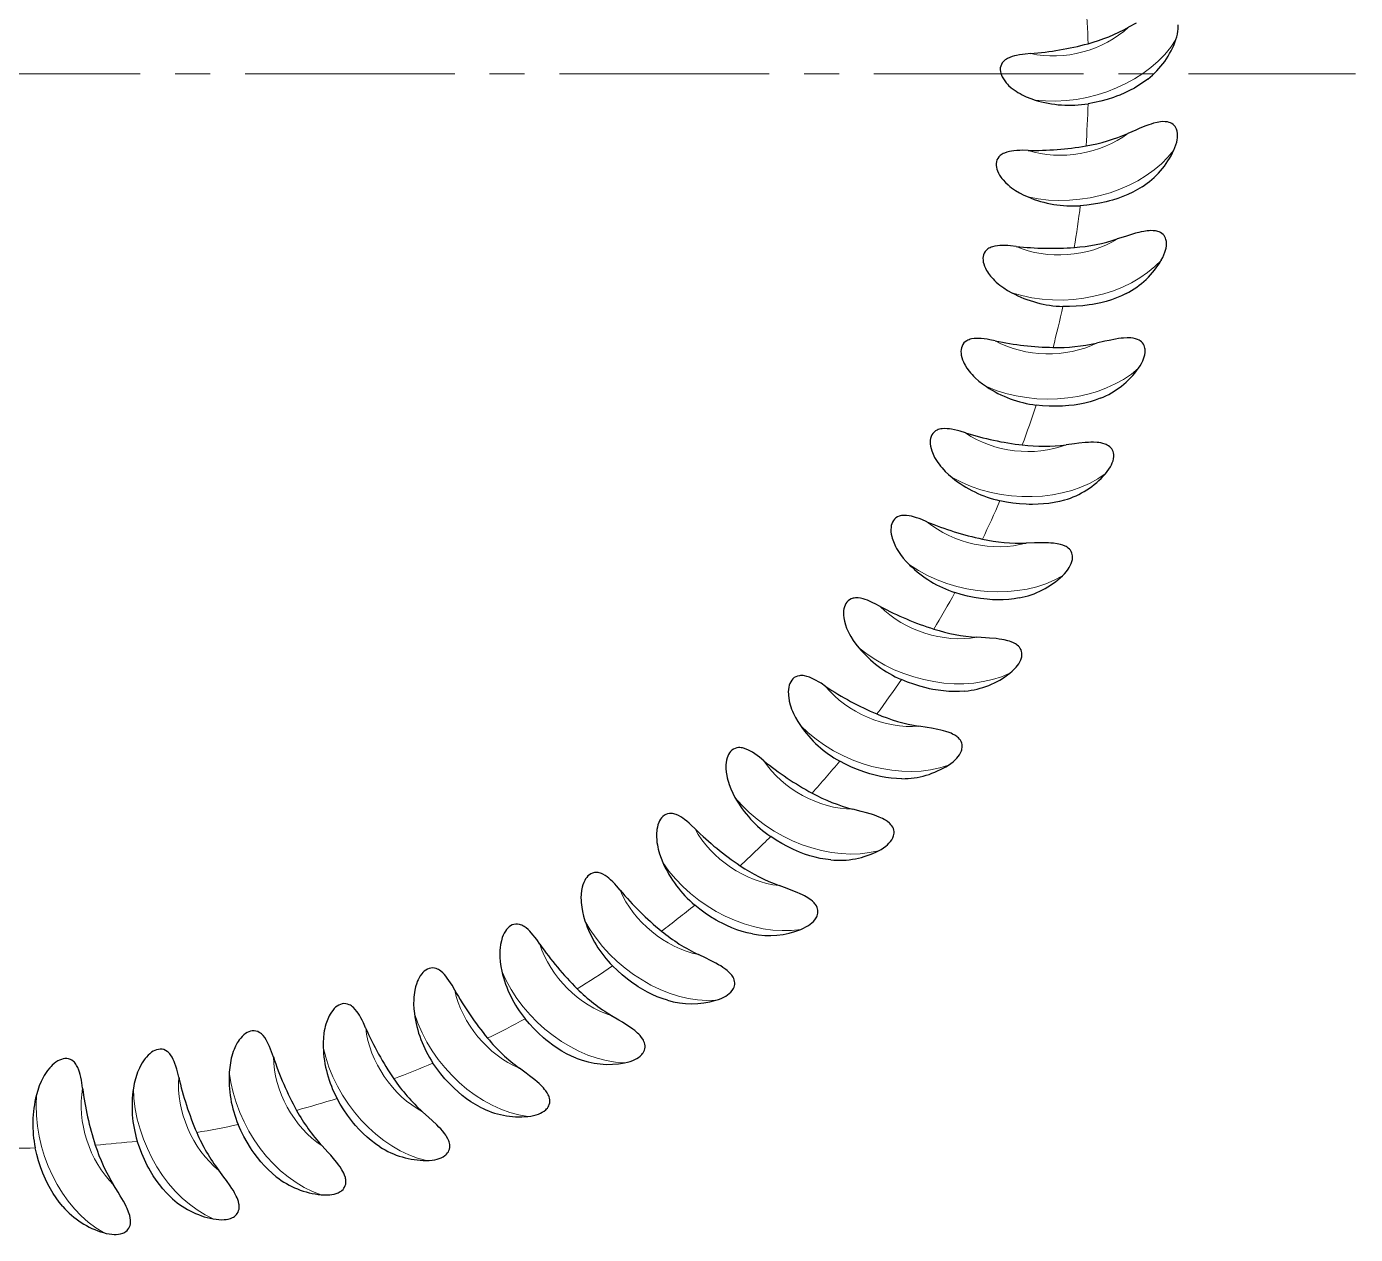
# Model space of a CAD drawing. Extents: x 89 to 609, y 11 to 440.
# Drawn here: x 575.68 to 608.96, y 213.76 to 244.01 of the extents above; entities that cross this region are included whole.
import ezdxf

# ---------------------------------------------------------------- set-up
doc = ezdxf.new("R2010")
doc.units = 0
doc.header["$LTSCALE"] = 7
doc.header["$MEASUREMENT"] = 0
doc.linetypes.add('CENTER2', pattern=[1.125, 0.75, -0.125, 0.125, -0.125])
doc.layers.add('1', color=1, linetype='CENTER2', lineweight=15)
doc.layers.add('8', color=252, linetype='CONTINUOUS', lineweight=15)

msp = doc.modelspace()

# ---------------------------------------------------------------- linework, layer by layer
at = {"layer": '1'}
msp.add_line((541.78, 242.826), (608.962, 242.826), dxfattribs=at)
at = {"layer": '8', "lineweight": 30}
for points in [[(603.468, 244.096), (603.282, 243.993)], [(604.465, 243.683), (604.487, 243.752), (604.504, 243.822), (604.517, 243.893), (604.523, 243.947), (604.525, 244.001), (604.522, 244.055)], [(600.83, 243.332), (600.691, 243.319), (600.622, 243.311), (600.55, 243.301), (600.477, 243.287), (600.423, 243.275), (600.369, 243.26), (600.307, 243.238), (600.248, 243.21), (600.22, 243.194), (600.194, 243.176), (600.17, 243.156), (600.147, 243.135), (600.118, 243.1), (600.095, 243.06), (600.078, 243.018), (600.069, 242.973), (600.067, 242.927), (600.071, 242.881), (600.082, 242.835), (600.097, 242.791), (600.116, 242.747), (600.145, 242.697), (600.178, 242.648), (600.215, 242.602), (600.245, 242.568), (600.276, 242.537), (600.343, 242.477), (600.415, 242.421), (600.462, 242.389), (600.51, 242.358), (600.562, 242.329), (600.614, 242.301), (600.72, 242.251), (600.829, 242.207), (600.941, 242.169)], [(603.76, 242.695), (603.653, 242.614), (603.541, 242.539), (603.425, 242.47), (603.306, 242.406), (603.183, 242.348), (603.058, 242.295), (602.981, 242.265), (602.904, 242.237), (602.747, 242.187), (602.588, 242.144), (602.428, 242.107), (602.265, 242.077)], [(604.415, 240.914), (604.443, 240.98), (604.467, 241.048), (604.486, 241.117), (604.497, 241.171), (604.504, 241.224), (604.507, 241.278), (604.505, 241.332), (604.496, 241.388), (604.489, 241.415), (604.48, 241.44), (604.465, 241.473), (604.446, 241.503), (604.424, 241.53), (604.396, 241.557), (604.364, 241.58), (604.33, 241.597), (604.295, 241.61), (604.258, 241.62), (604.229, 241.624), (604.201, 241.627), (604.142, 241.628), (604.084, 241.624), (604.039, 241.617), (603.994, 241.609), (603.906, 241.587), (603.845, 241.569), (603.784, 241.549), (603.709, 241.521), (603.559, 241.461), (603.461, 241.419), (603.266, 241.335)], [(600.763, 240.909), (600.624, 240.91), (600.554, 240.909), (600.481, 240.905), (600.408, 240.899), (600.352, 240.891), (600.297, 240.881), (600.233, 240.865), (600.172, 240.843), (600.143, 240.83), (600.115, 240.815), (600.089, 240.798), (600.064, 240.778), (600.032, 240.746), (600.005, 240.709), (599.984, 240.668), (599.971, 240.625), (599.965, 240.579), (599.965, 240.533), (599.971, 240.486), (599.982, 240.441), (599.997, 240.396), (600.02, 240.342), (600.049, 240.291), (600.081, 240.241), (600.108, 240.205), (600.136, 240.17), (600.197, 240.104), (600.263, 240.043), (600.307, 240.006), (600.352, 239.971), (600.4, 239.936), (600.449, 239.904), (600.55, 239.844), (600.655, 239.79), (600.763, 239.742)], [(603.619, 239.997), (603.505, 239.927), (603.386, 239.863), (603.264, 239.805), (603.139, 239.753), (603.012, 239.706), (602.882, 239.665), (602.803, 239.643), (602.723, 239.623), (602.563, 239.588), (602.4, 239.56), (602.237, 239.538), (602.072, 239.524)], [(604.101, 238.161), (604.136, 238.225), (604.166, 238.29), (604.192, 238.357), (604.208, 238.409), (604.22, 238.462), (604.228, 238.516), (604.231, 238.569), (604.227, 238.626), (604.223, 238.653), (604.216, 238.68), (604.204, 238.714), (604.189, 238.745), (604.17, 238.775), (604.144, 238.804), (604.114, 238.829), (604.082, 238.85), (604.048, 238.866), (604.012, 238.879), (603.985, 238.886), (603.956, 238.892), (603.898, 238.898), (603.839, 238.9), (603.794, 238.898), (603.749, 238.894), (603.659, 238.88), (603.596, 238.868), (603.534, 238.853), (603.457, 238.833), (603.301, 238.787), (603.2, 238.755), (602.998, 238.69)], [(600.466, 238.504), (600.327, 238.518), (600.257, 238.524), (600.185, 238.527), (600.111, 238.528), (600.055, 238.526), (599.999, 238.521), (599.934, 238.511), (599.871, 238.495), (599.841, 238.484), (599.811, 238.472), (599.784, 238.457), (599.758, 238.44), (599.722, 238.411), (599.692, 238.377), (599.668, 238.338), (599.65, 238.296), (599.64, 238.252), (599.635, 238.206), (599.637, 238.159), (599.643, 238.112), (599.654, 238.066), (599.673, 238.01), (599.696, 237.956), (599.724, 237.904), (599.747, 237.866), (599.771, 237.828), (599.826, 237.757), (599.886, 237.689), (599.926, 237.648), (599.968, 237.609), (600.012, 237.57), (600.058, 237.533), (600.153, 237.464), (600.252, 237.4), (600.354, 237.342)], [(603.222, 237.324), (603.102, 237.266), (602.978, 237.213), (602.851, 237.167), (602.721, 237.127), (602.59, 237.093), (602.457, 237.065), (602.376, 237.05), (602.295, 237.037), (602.132, 237.018), (601.967, 237.005), (601.802, 237), (601.637, 237.001)], [(599.941, 236.139), (599.805, 236.166), (599.736, 236.177), (599.664, 236.188), (599.59, 236.195), (599.534, 236.199), (599.478, 236.199), (599.413, 236.195), (599.349, 236.186), (599.317, 236.178), (599.287, 236.168), (599.258, 236.156), (599.23, 236.142), (599.192, 236.117), (599.159, 236.085), (599.131, 236.049), (599.11, 236.009), (599.095, 235.965), (599.086, 235.92), (599.083, 235.873), (599.085, 235.826), (599.092, 235.779), (599.105, 235.722), (599.123, 235.666), (599.145, 235.611), (599.165, 235.571), (599.186, 235.532), (599.233, 235.455), (599.286, 235.382), (599.322, 235.338), (599.36, 235.295), (599.401, 235.252), (599.443, 235.21), (599.531, 235.132), (599.623, 235.06), (599.72, 234.992)], [(603.528, 235.452), (603.568, 235.511), (603.605, 235.573), (603.637, 235.638), (603.658, 235.688), (603.675, 235.74), (603.688, 235.792), (603.695, 235.845), (603.697, 235.902), (603.695, 235.929), (603.691, 235.957), (603.683, 235.992), (603.67, 236.025), (603.654, 236.055), (603.631, 236.087), (603.604, 236.115), (603.574, 236.139), (603.542, 236.158), (603.507, 236.174), (603.48, 236.184), (603.453, 236.193), (603.396, 236.205), (603.337, 236.211), (603.292, 236.214), (603.247, 236.214), (603.156, 236.209), (603.092, 236.203), (603.029, 236.194), (602.95, 236.182), (602.791, 236.151), (602.687, 236.128), (602.48, 236.082)], [(602.573, 234.702), (602.447, 234.655), (602.319, 234.615), (602.188, 234.581), (602.056, 234.553), (601.922, 234.532), (601.786, 234.516), (601.705, 234.509), (601.623, 234.504), (601.458, 234.5), (601.293, 234.503), (601.129, 234.513), (600.965, 234.53)], [(599.194, 233.833), (599.061, 233.873), (598.993, 233.891), (598.923, 233.909), (598.85, 233.923), (598.795, 233.932), (598.739, 233.938), (598.674, 233.94), (598.609, 233.936), (598.577, 233.932), (598.546, 233.925), (598.516, 233.916), (598.487, 233.904), (598.447, 233.882), (598.41, 233.855), (598.379, 233.821), (598.354, 233.783), (598.335, 233.741), (598.322, 233.697), (598.315, 233.651), (598.312, 233.604), (598.314, 233.556), (598.322, 233.498), (598.335, 233.441), (598.352, 233.384), (598.367, 233.342), (598.385, 233.301), (598.424, 233.22), (598.47, 233.142), (598.502, 233.095), (598.536, 233.048), (598.572, 233.002), (598.61, 232.957), (598.69, 232.871), (598.775, 232.79), (598.865, 232.713)], [(602.699, 232.808), (602.745, 232.864), (602.787, 232.922), (602.826, 232.984), (602.851, 233.032), (602.873, 233.081), (602.891, 233.132), (602.904, 233.184), (602.911, 233.24), (602.911, 233.268), (602.91, 233.296), (602.905, 233.331), (602.896, 233.365), (602.882, 233.398), (602.863, 233.432), (602.838, 233.462), (602.811, 233.488), (602.78, 233.511), (602.748, 233.53), (602.722, 233.542), (602.695, 233.553), (602.639, 233.571), (602.582, 233.583), (602.537, 233.589), (602.492, 233.594), (602.401, 233.598), (602.337, 233.598), (602.273, 233.595), (602.193, 233.59), (602.032, 233.575), (601.927, 233.562), (601.716, 233.536)], [(601.678, 232.153), (601.548, 232.118), (601.416, 232.09), (601.283, 232.069), (601.149, 232.054), (601.013, 232.045), (600.877, 232.043), (600.795, 232.044), (600.713, 232.046), (600.549, 232.058), (600.385, 232.077), (600.222, 232.103), (600.06, 232.135)], [(598.231, 231.609), (598.102, 231.662), (598.037, 231.686), (597.968, 231.71), (597.898, 231.732), (597.844, 231.745), (597.788, 231.757), (597.723, 231.765), (597.659, 231.768), (597.626, 231.766), (597.595, 231.762), (597.564, 231.756), (597.534, 231.748), (597.492, 231.73), (597.453, 231.705), (597.419, 231.675), (597.391, 231.639), (597.368, 231.6), (597.351, 231.557), (597.339, 231.511), (597.332, 231.465), (597.329, 231.417), (597.331, 231.359), (597.339, 231.3), (597.35, 231.242), (597.362, 231.199), (597.375, 231.156), (597.407, 231.072), (597.445, 230.99), (597.472, 230.94), (597.501, 230.891), (597.533, 230.841), (597.567, 230.792), (597.638, 230.699), (597.715, 230.61), (597.797, 230.526)], [(601.623, 230.256), (601.674, 230.307), (601.722, 230.361), (601.766, 230.419), (601.795, 230.464), (601.822, 230.511), (601.845, 230.56), (601.862, 230.611), (601.875, 230.666), (601.878, 230.694), (601.879, 230.721), (601.878, 230.757), (601.872, 230.792), (601.861, 230.825), (601.845, 230.861), (601.824, 230.893), (601.799, 230.922), (601.771, 230.947), (601.74, 230.97), (601.715, 230.985), (601.69, 230.998), (601.636, 231.02), (601.58, 231.038), (601.536, 231.049), (601.492, 231.058), (601.401, 231.07), (601.338, 231.076), (601.274, 231.08), (601.194, 231.082), (601.032, 231.082), (600.926, 231.08), (600.713, 231.074)], [(597.062, 229.487), (596.938, 229.552), (596.875, 229.582), (596.809, 229.613), (596.741, 229.641), (596.688, 229.659), (596.635, 229.676), (596.571, 229.691), (596.506, 229.699), (596.474, 229.701), (596.442, 229.7), (596.411, 229.697), (596.381, 229.691), (596.337, 229.677), (596.296, 229.656), (596.259, 229.63), (596.228, 229.597), (596.201, 229.559), (596.18, 229.518), (596.164, 229.474), (596.152, 229.428), (596.145, 229.382), (596.142, 229.323), (596.144, 229.265), (596.15, 229.206), (596.157, 229.162), (596.166, 229.118), (596.19, 229.031), (596.22, 228.946), (596.242, 228.893), (596.267, 228.841), (596.293, 228.789), (596.322, 228.737), (596.384, 228.637), (596.453, 228.542), (596.526, 228.45)], [(600.544, 229.7), (600.412, 229.678), (600.278, 229.663), (600.143, 229.655), (600.008, 229.653), (599.872, 229.657), (599.736, 229.667), (599.655, 229.676), (599.573, 229.686), (599.411, 229.713), (599.25, 229.748), (599.09, 229.789), (598.932, 229.837)], [(600.31, 227.818), (600.365, 227.863), (600.418, 227.913), (600.467, 227.966), (600.501, 228.008), (600.532, 228.053), (600.559, 228.099), (600.581, 228.148), (600.599, 228.202), (600.605, 228.229), (600.609, 228.256), (600.61, 228.292), (600.608, 228.327), (600.601, 228.361), (600.588, 228.398), (600.57, 228.433), (600.548, 228.464), (600.522, 228.492), (600.494, 228.517), (600.47, 228.534), (600.446, 228.55), (600.395, 228.577), (600.341, 228.6), (600.298, 228.615), (600.255, 228.628), (600.166, 228.649), (600.103, 228.661), (600.04, 228.671), (599.961, 228.681), (599.8, 228.696), (599.694, 228.704), (599.482, 228.718)], [(595.695, 227.486), (595.579, 227.562), (595.519, 227.598), (595.456, 227.635), (595.391, 227.669), (595.34, 227.693), (595.288, 227.714), (595.226, 227.735), (595.163, 227.75), (595.131, 227.754), (595.099, 227.756), (595.068, 227.756), (595.037, 227.753), (594.992, 227.744), (594.949, 227.727), (594.91, 227.704), (594.875, 227.674), (594.846, 227.639), (594.821, 227.601), (594.8, 227.558), (594.785, 227.514), (594.773, 227.468), (594.764, 227.41), (594.76, 227.351), (594.761, 227.292), (594.764, 227.248), (594.769, 227.203), (594.784, 227.114), (594.806, 227.027), (594.823, 226.972), (594.843, 226.918), (594.864, 226.863), (594.888, 226.809), (594.94, 226.704), (594.999, 226.602), (595.064, 226.504)], [(599.182, 227.367), (599.048, 227.357), (598.914, 227.355), (598.779, 227.359), (598.644, 227.37), (598.509, 227.387), (598.375, 227.41), (598.295, 227.427), (598.215, 227.445), (598.056, 227.488), (597.899, 227.537), (597.743, 227.593), (597.591, 227.656)], [(598.77, 225.515), (598.829, 225.555), (598.887, 225.6), (598.94, 225.648), (598.978, 225.687), (599.013, 225.728), (599.045, 225.772), (599.072, 225.818), (599.094, 225.87), (599.103, 225.896), (599.109, 225.923), (599.114, 225.959), (599.115, 225.994), (599.111, 226.029), (599.102, 226.067), (599.087, 226.103), (599.069, 226.135), (599.046, 226.166), (599.02, 226.194), (598.998, 226.213), (598.976, 226.231), (598.927, 226.263), (598.875, 226.291), (598.834, 226.31), (598.792, 226.327), (598.706, 226.357), (598.645, 226.374), (598.583, 226.39), (598.505, 226.407), (598.346, 226.438), (598.241, 226.456), (598.031, 226.49)], [(594.145, 225.623), (594.036, 225.71), (593.98, 225.752), (593.921, 225.794), (593.859, 225.835), (593.811, 225.863), (593.762, 225.889), (593.702, 225.916), (593.64, 225.937), (593.609, 225.944), (593.577, 225.949), (593.546, 225.952), (593.515, 225.952), (593.469, 225.947), (593.426, 225.934), (593.384, 225.915), (593.347, 225.889), (593.314, 225.857), (593.285, 225.821), (593.261, 225.781), (593.241, 225.738), (593.225, 225.693), (593.211, 225.636), (593.201, 225.578), (593.196, 225.519), (593.195, 225.475), (593.196, 225.43), (593.203, 225.34), (593.216, 225.251), (593.228, 225.195), (593.242, 225.139), (593.259, 225.083), (593.277, 225.026), (593.319, 224.917), (593.368, 224.81), (593.423, 224.706)], [(597.605, 225.174), (597.471, 225.177), (597.337, 225.187), (597.203, 225.204), (597.07, 225.228), (596.937, 225.258), (596.805, 225.294), (596.727, 225.318), (596.649, 225.344), (596.495, 225.401), (596.343, 225.465), (596.194, 225.536), (596.048, 225.612)], [(592.425, 223.917), (592.325, 224.013), (592.273, 224.06), (592.218, 224.108), (592.16, 224.154), (592.115, 224.187), (592.068, 224.218), (592.011, 224.25), (591.952, 224.276), (591.921, 224.287), (591.89, 224.295), (591.86, 224.301), (591.829, 224.304), (591.783, 224.303), (591.738, 224.295), (591.695, 224.279), (591.655, 224.257), (591.619, 224.228), (591.588, 224.195), (591.56, 224.157), (591.536, 224.116), (591.516, 224.073), (591.496, 224.018), (591.481, 223.962), (591.47, 223.903), (591.465, 223.859), (591.461, 223.814), (591.46, 223.724), (591.465, 223.634), (591.471, 223.577), (591.48, 223.521), (591.491, 223.463), (591.504, 223.405), (591.536, 223.292), (591.574, 223.181), (591.619, 223.072)], [(597.018, 223.369), (597.082, 223.404), (597.143, 223.442), (597.201, 223.485), (597.242, 223.52), (597.281, 223.558), (597.316, 223.599), (597.348, 223.642), (597.375, 223.692), (597.386, 223.717), (597.395, 223.743), (597.404, 223.778), (597.408, 223.813), (597.407, 223.848), (597.402, 223.887), (597.39, 223.924), (597.375, 223.958), (597.355, 223.991), (597.331, 224.021), (597.312, 224.042), (597.291, 224.062), (597.246, 224.099), (597.197, 224.132), (597.158, 224.154), (597.118, 224.175), (597.035, 224.213), (596.976, 224.236), (596.915, 224.258), (596.839, 224.283), (596.684, 224.328), (596.581, 224.356), (596.376, 224.41)], [(595.826, 223.14), (595.693, 223.156), (595.56, 223.179), (595.429, 223.209), (595.298, 223.245), (595.169, 223.287), (595.042, 223.335), (594.966, 223.367), (594.891, 223.4), (594.743, 223.472), (594.598, 223.55), (594.456, 223.635), (594.318, 223.725)], [(590.55, 222.381), (590.46, 222.487), (590.413, 222.539), (590.362, 222.591), (590.309, 222.643), (590.268, 222.68), (590.224, 222.715), (590.17, 222.752), (590.114, 222.784), (590.084, 222.798), (590.054, 222.809), (590.024, 222.817), (589.994, 222.823), (589.948, 222.827), (589.902, 222.823), (589.858, 222.811), (589.817, 222.793), (589.778, 222.768), (589.743, 222.738), (589.712, 222.703), (589.684, 222.665), (589.66, 222.624), (589.635, 222.571), (589.615, 222.516), (589.599, 222.459), (589.589, 222.415), (589.581, 222.371), (589.571, 222.282), (589.568, 222.191), (589.569, 222.134), (589.572, 222.077), (589.577, 222.018), (589.585, 221.959), (589.605, 221.844), (589.633, 221.73), (589.668, 221.617)], [(595.071, 221.399), (595.137, 221.428), (595.201, 221.46), (595.263, 221.497), (595.308, 221.529), (595.35, 221.563), (595.389, 221.6), (595.424, 221.64), (595.457, 221.687), (595.47, 221.711), (595.481, 221.736), (595.493, 221.77), (595.5, 221.805), (595.503, 221.839), (595.501, 221.878), (595.494, 221.916), (595.481, 221.952), (595.465, 221.986), (595.444, 222.019), (595.427, 222.042), (595.408, 222.063), (595.367, 222.104), (595.321, 222.142), (595.285, 222.168), (595.247, 222.193), (595.167, 222.238), (595.111, 222.267), (595.053, 222.294), (594.979, 222.326), (594.829, 222.386), (594.73, 222.423), (594.53, 222.497)], [(593.862, 221.285), (593.731, 221.313), (593.601, 221.349), (593.473, 221.391), (593.347, 221.44), (593.222, 221.494), (593.1, 221.554), (593.028, 221.592), (592.956, 221.633), (592.815, 221.718), (592.679, 221.81), (592.545, 221.907), (592.416, 222.01)], [(588.538, 221.031), (588.458, 221.145), (588.416, 221.201), (588.371, 221.258), (588.323, 221.314), (588.285, 221.355), (588.245, 221.394), (588.195, 221.437), (588.142, 221.474), (588.114, 221.49), (588.085, 221.504), (588.056, 221.515), (588.026, 221.524), (587.981, 221.532), (587.935, 221.532), (587.89, 221.525), (587.847, 221.51), (587.806, 221.489), (587.769, 221.463), (587.734, 221.431), (587.703, 221.395), (587.675, 221.357), (587.645, 221.307), (587.62, 221.254), (587.598, 221.198), (587.584, 221.156), (587.573, 221.113), (587.554, 221.025), (587.542, 220.935), (587.538, 220.878), (587.535, 220.821), (587.535, 220.762), (587.537, 220.703), (587.547, 220.586), (587.563, 220.469), (587.587, 220.354)], [(592.945, 219.624), (593.013, 219.646), (593.081, 219.672), (593.146, 219.703), (593.193, 219.73), (593.238, 219.76), (593.281, 219.793), (593.32, 219.83), (593.356, 219.873), (593.372, 219.896), (593.386, 219.92), (593.4, 219.953), (593.411, 219.986), (593.417, 220.021), (593.419, 220.06), (593.415, 220.098), (593.406, 220.135), (593.393, 220.171), (593.376, 220.205), (593.361, 220.229), (593.344, 220.253), (593.306, 220.298), (593.265, 220.339), (593.231, 220.369), (593.195, 220.397), (593.121, 220.449), (593.067, 220.484), (593.012, 220.516), (592.942, 220.555), (592.798, 220.629), (592.702, 220.676), (592.511, 220.768)], [(586.407, 219.878), (586.338, 219.999), (586.301, 220.059), (586.262, 220.12), (586.22, 220.18), (586.186, 220.225), (586.149, 220.267), (586.104, 220.314), (586.054, 220.356), (586.028, 220.375), (586, 220.392), (585.973, 220.406), (585.944, 220.417), (585.9, 220.429), (585.854, 220.434), (585.809, 220.431), (585.764, 220.421), (585.722, 220.404), (585.682, 220.381), (585.644, 220.352), (585.61, 220.32), (585.579, 220.284), (585.544, 220.237), (585.514, 220.187), (585.487, 220.134), (585.469, 220.093), (585.453, 220.051), (585.426, 219.965), (585.406, 219.877), (585.396, 219.821), (585.388, 219.764), (585.383, 219.705), (585.379, 219.646), (585.377, 219.529), (585.383, 219.412), (585.395, 219.294)], [(591.731, 219.625), (591.603, 219.665), (591.477, 219.713), (591.354, 219.767), (591.233, 219.828), (591.114, 219.894), (590.998, 219.965), (590.929, 220.01), (590.862, 220.057), (590.73, 220.155), (590.602, 220.26), (590.479, 220.369), (590.361, 220.484)], [(584.175, 218.933), (584.118, 219.06), (584.088, 219.123), (584.054, 219.187), (584.018, 219.252), (583.988, 219.299), (583.956, 219.345), (583.915, 219.396), (583.87, 219.443), (583.845, 219.464), (583.82, 219.483), (583.793, 219.5), (583.766, 219.514), (583.723, 219.53), (583.678, 219.539), (583.632, 219.541), (583.587, 219.535), (583.543, 219.522), (583.501, 219.502), (583.461, 219.478), (583.424, 219.449), (583.39, 219.416), (583.351, 219.372), (583.316, 219.325), (583.284, 219.275), (583.263, 219.236), (583.243, 219.196), (583.208, 219.113), (583.179, 219.027), (583.164, 218.972), (583.151, 218.916), (583.139, 218.859), (583.13, 218.8), (583.117, 218.684), (583.112, 218.566), (583.113, 218.448)], [(589.451, 218.175), (589.328, 218.227), (589.207, 218.287), (589.09, 218.353), (588.975, 218.424), (588.863, 218.501), (588.754, 218.583), (588.69, 218.635), (588.627, 218.688), (588.505, 218.798), (588.388, 218.914), (588.276, 219.035), (588.169, 219.161)], [(590.66, 218.058), (590.73, 218.074), (590.799, 218.094), (590.867, 218.118), (590.917, 218.14), (590.965, 218.166), (591.01, 218.195), (591.052, 218.228), (591.093, 218.267), (591.111, 218.289), (591.127, 218.311), (591.144, 218.342), (591.158, 218.375), (591.168, 218.408), (591.173, 218.447), (591.173, 218.486), (591.168, 218.524), (591.158, 218.56), (591.144, 218.596), (591.131, 218.622), (591.117, 218.647), (591.084, 218.695), (591.046, 218.74), (591.015, 218.773), (590.982, 218.804), (590.913, 218.864), (590.863, 218.903), (590.811, 218.94), (590.745, 218.986), (590.609, 219.073), (590.518, 219.128), (590.336, 219.238)], [(581.864, 218.204), (581.819, 218.336), (581.795, 218.401), (581.768, 218.469), (581.738, 218.536), (581.713, 218.586), (581.685, 218.635), (581.649, 218.69), (581.609, 218.741), (581.586, 218.764), (581.563, 218.786), (581.538, 218.805), (581.512, 218.821), (581.471, 218.842), (581.427, 218.855), (581.382, 218.861), (581.336, 218.859), (581.291, 218.85), (581.247, 218.835), (581.205, 218.814), (581.165, 218.789), (581.128, 218.76), (581.085, 218.72), (581.046, 218.676), (581.01, 218.63), (580.984, 218.593), (580.961, 218.555), (580.918, 218.476), (580.881, 218.393), (580.861, 218.339), (580.843, 218.285), (580.826, 218.229), (580.811, 218.171), (580.787, 218.057), (580.771, 217.94), (580.761, 217.822)], [(579.494, 217.698), (579.462, 217.834), (579.444, 217.901), (579.424, 217.971), (579.4, 218.041), (579.38, 218.093), (579.357, 218.145), (579.326, 218.203), (579.291, 218.257), (579.271, 218.282), (579.249, 218.306), (579.227, 218.327), (579.202, 218.346), (579.163, 218.37), (579.121, 218.388), (579.076, 218.398), (579.031, 218.4), (578.985, 218.396), (578.94, 218.385), (578.896, 218.368), (578.854, 218.347), (578.814, 218.322), (578.768, 218.286), (578.725, 218.246), (578.684, 218.203), (578.655, 218.169), (578.628, 218.133), (578.578, 218.058), (578.534, 217.98), (578.509, 217.928), (578.485, 217.876), (578.463, 217.821), (578.443, 217.766), (578.408, 217.654), (578.381, 217.539), (578.359, 217.423)], [(577.087, 217.42), (577.068, 217.558), (577.056, 217.627), (577.043, 217.698), (577.026, 217.77), (577.011, 217.824), (576.993, 217.877), (576.968, 217.938), (576.938, 217.995), (576.92, 218.023), (576.901, 218.048), (576.88, 218.072), (576.858, 218.093), (576.821, 218.121), (576.781, 218.142), (576.737, 218.156), (576.692, 218.163), (576.646, 218.163), (576.601, 218.157), (576.556, 218.144), (576.512, 218.127), (576.469, 218.105), (576.42, 218.074), (576.373, 218.039), (576.328, 218), (576.297, 217.968), (576.266, 217.936), (576.21, 217.866), (576.158, 217.792), (576.128, 217.743), (576.099, 217.693), (576.072, 217.641), (576.047, 217.587), (576.002, 217.479), (575.963, 217.368), (575.931, 217.254)], [(587.044, 216.948), (586.927, 217.012), (586.812, 217.083), (586.701, 217.159), (586.593, 217.242), (586.489, 217.329), (586.389, 217.421), (586.33, 217.478), (586.273, 217.537), (586.162, 217.658), (586.056, 217.785), (585.956, 217.916), (585.861, 218.051)], [(588.236, 216.717), (588.308, 216.726), (588.379, 216.739), (588.448, 216.757), (588.5, 216.774), (588.55, 216.795), (588.598, 216.82), (588.643, 216.848), (588.687, 216.884), (588.707, 216.904), (588.725, 216.925), (588.746, 216.954), (588.763, 216.985), (588.775, 217.017), (588.784, 217.056), (588.788, 217.094), (588.786, 217.132), (588.78, 217.17), (588.769, 217.206), (588.759, 217.233), (588.747, 217.259), (588.719, 217.31), (588.686, 217.359), (588.658, 217.394), (588.628, 217.429), (588.565, 217.495), (588.519, 217.538), (588.471, 217.581), (588.409, 217.632), (588.282, 217.732), (588.197, 217.796), (588.026, 217.923)], [(584.531, 215.955), (584.42, 216.031), (584.313, 216.112), (584.21, 216.199), (584.111, 216.291), (584.015, 216.387), (583.924, 216.488), (583.871, 216.551), (583.819, 216.615), (583.721, 216.747), (583.628, 216.883), (583.54, 217.023), (583.459, 217.166)], [(585.696, 215.613), (585.768, 215.614), (585.84, 215.621), (585.911, 215.632), (585.964, 215.644), (586.016, 215.66), (586.066, 215.68), (586.114, 215.704), (586.161, 215.736), (586.183, 215.753), (586.202, 215.772), (586.226, 215.8), (586.246, 215.829), (586.261, 215.86), (586.274, 215.897), (586.281, 215.935), (586.283, 215.973), (586.28, 216.011), (586.273, 216.049), (586.265, 216.076), (586.256, 216.104), (586.233, 216.157), (586.204, 216.209), (586.18, 216.247), (586.154, 216.284), (586.097, 216.355), (586.055, 216.403), (586.012, 216.45), (585.955, 216.507), (585.838, 216.618), (585.76, 216.69), (585.602, 216.832)], [(581.936, 215.206), (581.832, 215.292), (581.733, 215.383), (581.639, 215.479), (581.549, 215.58), (581.463, 215.685), (581.381, 215.795), (581.335, 215.862), (581.289, 215.931), (581.204, 216.071), (581.124, 216.215), (581.051, 216.363), (580.983, 216.514)], [(579.281, 214.707), (579.186, 214.802), (579.096, 214.902), (579.011, 215.007), (578.931, 215.116), (578.855, 215.229), (578.785, 215.346), (578.745, 215.417), (578.706, 215.49), (578.634, 215.638), (578.568, 215.789), (578.509, 215.943), (578.456, 216.099)], [(583.062, 214.754), (583.134, 214.749), (583.206, 214.749), (583.278, 214.753), (583.332, 214.76), (583.385, 214.771), (583.437, 214.786), (583.487, 214.806), (583.537, 214.833), (583.56, 214.848), (583.582, 214.865), (583.608, 214.89), (583.63, 214.918), (583.649, 214.947), (583.665, 214.983), (583.675, 215.02), (583.681, 215.058), (583.682, 215.096), (583.678, 215.134), (583.673, 215.162), (583.667, 215.19), (583.648, 215.245), (583.625, 215.299), (583.605, 215.34), (583.582, 215.379), (583.533, 215.455), (583.495, 215.507), (583.456, 215.558), (583.406, 215.62), (583.3, 215.742), (583.228, 215.821), (583.085, 215.977)], [(576.59, 214.463), (576.504, 214.566), (576.425, 214.675), (576.35, 214.787), (576.281, 214.903), (576.216, 215.023), (576.157, 215.146), (576.124, 215.221), (576.092, 215.297), (576.035, 215.451), (575.984, 215.607), (575.94, 215.766), (575.902, 215.927)], [(580.359, 214.15), (580.43, 214.139), (580.502, 214.131), (580.574, 214.129), (580.628, 214.131), (580.682, 214.136), (580.735, 214.147), (580.787, 214.161), (580.839, 214.183), (580.864, 214.197), (580.887, 214.211), (580.915, 214.234), (580.94, 214.259), (580.961, 214.286), (580.98, 214.321), (580.995, 214.357), (581.004, 214.393), (581.008, 214.431), (581.008, 214.469), (581.006, 214.498), (581.002, 214.527), (580.989, 214.583), (580.971, 214.639), (580.955, 214.681), (580.936, 214.723), (580.894, 214.804), (580.862, 214.859), (580.828, 214.913), (580.783, 214.979), (580.689, 215.111), (580.626, 215.196), (580.498, 215.366)], [(577.611, 213.806), (577.68, 213.787), (577.751, 213.773), (577.823, 213.764), (577.877, 213.761), (577.931, 213.762), (577.985, 213.766), (578.037, 213.776), (578.092, 213.793), (578.117, 213.804), (578.142, 213.817), (578.172, 213.836), (578.199, 213.859), (578.223, 213.884), (578.245, 213.916), (578.263, 213.951), (578.275, 213.987), (578.283, 214.024), (578.287, 214.062), (578.288, 214.091), (578.286, 214.119), (578.279, 214.177), (578.266, 214.235), (578.254, 214.278), (578.239, 214.321), (578.205, 214.406), (578.178, 214.463), (578.15, 214.52), (578.112, 214.591), (578.031, 214.731), (577.975, 214.822), (577.864, 215.003)]]:
    msp.add_lwpolyline(points, dxfattribs=at)
at = {"layer": '8', "lineweight": 13}
for start, end in [(1.6066, 3.8582), (356.1521, 358.4037), (350.6975, 352.9491), (345.243, 347.4946), (339.7884, 342.04), (334.3339, 336.5855), (328.8794, 331.1309), (323.4248, 325.6764), (317.9703, 320.2218), (312.5157, 314.7673), (307.0612, 309.3127), (301.6066, 303.8582), (296.1521, 298.4037), (290.6975, 292.9491), (285.243, 287.4946), (279.7884, 282.04), (274.3339, 276.5855), (268.8794, 271.1309)]:
    msp.add_arc((575.371, 242.826), 26.905, start, end, dxfattribs=at)
at = {"layer": '8', "lineweight": 30}
for centre, radius, start, end in [((601.068, 247.991), 4.57, 285.1932, 298.9792), ((602.449, 244.376), 2.132, 307.9652, 341.0418), ((600.193, 251.247), 7.941, 274.5986, 285.123), ((601.802, 244.963), 2.924, 252.8643, 279.1126), ((601.442, 245.525), 4.57, 279.7386, 293.5247), ((600.881, 248.849), 7.941, 269.1441, 279.6684), ((602.473, 241.795), 2.132, 302.5106, 335.5873), ((601.886, 242.441), 2.924, 247.4098, 273.658), ((601.581, 243.034), 4.57, 274.2841, 288.0702), ((601.338, 246.397), 7.941, 263.6895, 274.2139), ((602.252, 239.223), 2.132, 297.0561, 330.1327), ((601.729, 239.923), 2.924, 241.9552, 268.2035), ((601.56, 243.913), 7.941, 258.235, 268.7593), ((601.482, 240.542), 4.57, 268.8295, 282.6156), ((601.788, 236.684), 2.132, 291.6015, 324.6782), ((601.334, 237.43), 2.924, 236.5007, 262.7489), ((601.545, 241.418), 7.941, 252.7804, 263.3048), ((601.146, 238.07), 4.57, 263.375, 277.1611), ((600.703, 234.987), 2.924, 231.0461, 257.2944), ((601.085, 234.201), 2.132, 286.147, 319.2237), ((601.292, 238.937), 7.941, 247.3259, 257.8502), ((600.577, 235.642), 4.57, 257.9204, 271.7065), ((599.843, 232.614), 2.924, 225.5916, 251.8399), ((600.148, 231.796), 2.132, 280.6925, 313.7691), ((600.805, 236.49), 7.941, 241.8714, 252.3957), ((599.78, 233.278), 4.57, 252.4659, 266.252), ((598.762, 230.334), 2.924, 220.1371, 246.3853), ((598.987, 229.493), 2.135, 275.259, 308.2961), ((600.088, 234.101), 7.941, 236.4168, 246.9412), ((598.762, 231.001), 4.57, 247.0113, 260.7974), ((597.468, 228.167), 2.924, 214.6825, 240.9308), ((599.147, 231.791), 7.941, 230.9623, 241.4866), ((597.613, 227.306), 2.132, 269.7834, 302.86), ((595.975, 226.133), 2.924, 209.228, 235.4762), ((597.532, 228.831), 4.57, 241.5568, 255.3429), ((597.99, 229.581), 7.941, 225.5077, 236.0321), ((596.037, 225.262), 2.132, 264.3288, 297.4055), ((594.295, 224.25), 2.924, 203.7734, 230.0217), ((596.102, 226.788), 4.57, 236.1023, 249.8883), ((596.628, 227.491), 7.941, 220.0532, 230.5775), ((592.443, 222.536), 2.924, 198.3189, 224.5671), ((594.483, 224.89), 4.57, 230.6477, 244.4338), ((594.274, 223.377), 2.132, 258.8743, 291.9509), ((595.074, 225.54), 7.941, 214.5986, 225.123), ((590.437, 221.005), 2.924, 192.8643, 219.1126), ((593.342, 223.745), 7.941, 209.1441, 219.6684), ((592.692, 223.155), 4.57, 225.1932, 238.9792), ((592.339, 221.671), 2.135, 253.4408, 286.478), ((588.295, 219.671), 2.924, 187.4098, 213.658), ((591.447, 222.123), 7.941, 203.6895, 214.2139), ((590.743, 221.597), 4.57, 219.7386, 233.5247), ((586.034, 218.548), 2.923, 181.9564, 208.2103), ((589.406, 220.689), 7.941, 198.235, 208.7593), ((590.251, 220.151), 2.132, 247.9652, 281.0418), ((587.238, 219.455), 7.941, 192.7804, 203.3048), ((583.679, 217.644), 2.924, 176.5007, 202.7489), ((588.656, 220.232), 4.57, 214.2841, 228.0702), ((584.963, 218.433), 7.941, 187.3259, 197.8502), ((581.248, 216.968), 2.924, 171.0461, 197.2944), ((578.762, 216.527), 2.923, 165.5927, 191.8467), ((586.448, 219.072), 4.57, 208.8295, 222.6156), ((588.029, 218.839), 2.132, 242.5106, 275.5873), ((584.14, 218.126), 4.57, 203.375, 217.1611), ((581.752, 217.405), 4.57, 197.9204, 211.7065), ((585.691, 217.745), 2.132, 237.0561, 270.1327), ((583.261, 216.88), 2.135, 231.6226, 264.6598), ((580.759, 216.247), 2.135, 226.1681, 259.2052), ((578.207, 215.853), 2.132, 220.6925, 253.7691)]:
    msp.add_arc(centre, radius, start, end, dxfattribs=at)
at = {"layer": '8', "lineweight": 13, "extrusion": (0, 0, -1)}
for centre, major_axis, start_param, end_param in [((601.741, 244.821), (2.048, 0.549), 0.926351, 2.210584), ((601.888, 244.274), (2.821, 0.756), 0.643234, 2.094197), ((601.811, 242.305), (2.091, 0.352), 0.926351, 2.210584), ((601.905, 241.747), (2.88, 0.484), 0.643234, 2.094197), ((601.642, 239.794), (2.115, 0.151), 0.926351, 2.210584), ((601.683, 239.23), (2.913, 0.208), 0.643234, 2.094197), ((601.235, 237.311), (2.119, -0.05), 0.926351, 2.210584), ((601.222, 236.745), (2.919, -0.07), 0.643234, 2.094197), ((600.594, 234.877), (2.105, -0.252), 0.926351, 2.210584), ((600.526, 234.315), (2.899, -0.347), 0.643234, 2.094197), ((599.724, 232.516), (2.072, -0.451), 0.926351, 2.210584), ((599.603, 231.963), (2.853, -0.621), 0.643234, 2.094197), ((598.633, 230.247), (2.019, -0.646), 0.926351, 2.210584), ((598.461, 229.709), (2.781, -0.889), 0.643234, 2.094197), ((597.332, 228.093), (1.949, -0.835), 0.926351, 2.210584), ((597.11, 227.573), (2.684, -1.149), 0.643234, 2.094197), ((595.832, 226.072), (1.861, -1.016), 0.926351, 2.210584), ((595.561, 225.576), (2.563, -1.399), 0.643234, 2.094197), ((594.147, 224.203), (1.756, -1.188), 0.926351, 2.210584), ((593.83, 223.735), (2.418, -1.637), 0.643234, 2.094197), ((592.292, 222.503), (1.635, -1.35), 0.926351, 2.210584), ((591.932, 222.066), (2.252, -1.859), 0.643234, 2.094197), ((590.283, 220.986), (1.499, -1.499), 0.926351, 2.210584), ((589.883, 220.586), (2.065, -2.065), 0.643234, 2.094197), ((588.14, 219.668), (1.35, -1.635), 0.926351, 2.210584), ((587.704, 219.307), (1.859, -2.252), 0.643234, 2.094197), ((585.881, 218.559), (1.188, -1.756), 0.926351, 2.210584), ((585.412, 218.242), (1.637, -2.418), 0.643234, 2.094197), ((583.526, 217.67), (1.016, -1.861), 0.926351, 2.210584), ((581.098, 217.008), (0.835, -1.949), 0.926351, 2.210584), ((583.03, 217.399), (1.399, -2.563), 0.643234, 2.094197), ((578.618, 216.581), (0.646, -2.019), 0.926351, 2.210584), ((580.578, 216.786), (1.149, -2.684), 0.643234, 2.094197), ((578.079, 216.409), (0.889, -2.781), 0.643234, 2.094197)]:
    msp.add_ellipse(centre, major_axis=major_axis, ratio=0.707107, start_param=start_param, end_param=end_param, dxfattribs=at)

doc.saveas('drawing.dxf')
